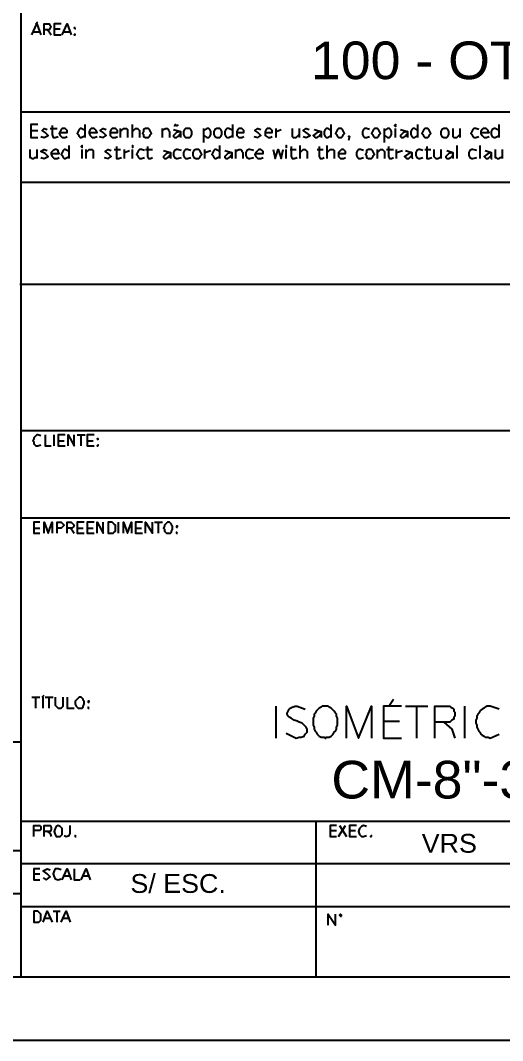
# Model space of a CAD drawing. Extents: x 1 to 419, y 0 to 296.
# Drawn here: x 305.1 to 353.1, y 0.3 to 101.8 of the extents above; entities that cross this region are included whole.
import ezdxf

# ---------------------------------------------------------------- set-up
doc = ezdxf.new("R2010")
doc.units = 0
doc.header["$MEASUREMENT"] = 0
doc.layers.add('GT_1', color=7, linetype='Continuous')
doc.styles.get("Standard").update_dxf_attribs({"font": 'arial.ttf', "height": 2})

msp = doc.modelspace()

# ---------------------------------------------------------------- linework, layer by layer
at = {"layer": 'GT_1', "flags": 128}
for points in [[(414, 148.3), (414, 6.6), (17.9, 6.6), (17.9, 290), (414, 290), (414, 148.3)], [(305.1, 290), (305.1, 6.6)], [(306.6, 101.5), (306.8, 101.7)], [(306.2, 100.4), (306.7, 101.5), (307.1, 100.4)], [(306.4, 100.7), (307, 100.7)], [(307.4, 100.4), (307.4, 101.5), (307.8, 101.5), (307.9, 101.5), (308, 101.3), (308.1, 101.2), (308, 101.1), (307.9, 100.9), (307.8, 100.9), (307.4, 100.9)], [(307.7, 100.9), (307.9, 100.7), (308.1, 100.4)], [(309.1, 101.5), (308.4, 101.5), (308.4, 100.4), (309.1, 100.4)], [(308.4, 101), (309, 101)], [(309.2, 100.4), (309.7, 101.5), (310.1, 100.4)], [(309.4, 100.7), (310, 100.7)], [(310.5, 101.1), (310.4, 101.1), (310.5, 101), (310.5, 101.1)], [(310.5, 100.5), (310.4, 100.4), (310.5, 100.4), (310.5, 100.5)], [(414, 92.7), (305.1, 92.7)], [(306.8, 91.5), (306.1, 91.5), (306.1, 90.2), (306.8, 90.2)], [(308.2, 91.4), (308.2, 90.5), (308.3, 90.2), (308.5, 90.2), (308.8, 90.3)], [(311.5, 90.2), (311.5, 91.5)], [(316.2, 90.2), (316.2, 91.5)], [(320.4, 91.3), (320.5, 91.5), (320.6, 91.4), (320.7, 91.4), (320.8, 91.5)], [(326.2, 90.2), (326.2, 91.5)], [(336, 90.2), (336, 91.5)], [(342.5, 91.4), (342.4, 91.5), (342.3, 91.4), (342.4, 91.3), (342.5, 91.4)], [(344.6, 90.2), (344.6, 91.5)], [(352.7, 90.2), (352.7, 91.5)], [(306.1, 90.9), (306.8, 90.9)], [(307.1, 90.3), (307.4, 90.2), (307.8, 90.4), (307.5, 90.7), (307.2, 90.9), (307.4, 91.1), (307.7, 91)], [(308, 91.1), (308.7, 91.1)], [(309, 90.7), (309.7, 90.7), (309.7, 90.9), (309.6, 91), (309.5, 91.1), (309.3, 91.1), (309.2, 91.1), (309.1, 91), (309, 90.8), (308.9, 90.6), (309, 90.4), (309.2, 90.2), (309.5, 90.2), (309.7, 90.3)], [(311.5, 90.9), (311.1, 91.1), (311, 91.1), (310.9, 91), (310.8, 90.8), (310.7, 90.6), (310.8, 90.5), (310.9, 90.3), (311, 90.2), (311.1, 90.2), (311.5, 90.4)], [(311.9, 90.7), (312.7, 90.7), (312.6, 90.9), (312.5, 91), (312.4, 91.1), (312.3, 91.1), (312.1, 91.1), (312, 91), (311.9, 90.8), (311.9, 90.6), (312, 90.4), (312.2, 90.2), (312.4, 90.2), (312.7, 90.3)], [(312.9, 90.3), (313.3, 90.2), (313.6, 90.4), (313.3, 90.7), (313, 90.9), (313.3, 91.1), (313.6, 91)], [(314, 90.7), (314.7, 90.7), (314.7, 90.9), (314.6, 91), (314.5, 91.1), (314.3, 91.1), (314.2, 91.1), (314.1, 91), (314, 90.8), (314, 90.6), (314, 90.4), (314.2, 90.2), (314.5, 90.2), (314.7, 90.3)], [(315, 90.2), (315, 91.1)], [(315, 90.8), (315.1, 90.9), (315.2, 91), (315.3, 91.1), (315.5, 91.1), (315.6, 91.1), (315.7, 91), (315.7, 90.9), (315.7, 90.8), (315.7, 90.2)], [(316.2, 90.8), (316.3, 90.9), (316.4, 91), (316.5, 91.1), (316.6, 91.1), (316.7, 91.1), (316.8, 91), (316.9, 90.9), (316.9, 90.8), (316.9, 90.2)], [(317.7, 90.2), (317.8, 90.2), (317.9, 90.3), (318, 90.5), (318.1, 90.6), (318, 90.8), (317.9, 91), (317.8, 91.1), (317.6, 91.1), (317.5, 91.1), (317.3, 91), (317.3, 90.8), (317.2, 90.6), (317.3, 90.5), (317.3, 90.3), (317.5, 90.2), (317.6, 90.2), (317.7, 90.2)], [(319.2, 90.2), (319.2, 91.1)], [(319.2, 90.8), (319.2, 90.9), (319.3, 91), (319.5, 91.1), (319.6, 91.1), (319.7, 91.1), (319.8, 91), (319.8, 90.9), (319.9, 90.8), (319.9, 90.2)], [(320.3, 91), (321, 90.8), (321, 90.3), (321, 90.2)], [(321, 90.8), (320.6, 90.7), (320.3, 90.4), (320.3, 90.3), (320.4, 90.2), (320.5, 90.2), (320.6, 90.2), (320.7, 90.3), (320.9, 90.4), (320.9, 90.5), (321, 90.6)], [(321.8, 90.2), (321.9, 90.2), (322, 90.3), (322.1, 90.5), (322.1, 90.6), (322.1, 90.8), (322, 91), (321.9, 91.1), (321.7, 91.1), (321.5, 91.1), (321.4, 91), (321.3, 90.8), (321.3, 90.6), (321.3, 90.5), (321.4, 90.3), (321.5, 90.2), (321.7, 90.2), (321.8, 90.2)], [(323.3, 89.7), (323.3, 91.1)], [(323.3, 90.4), (323.6, 90.2), (323.8, 90.2), (323.9, 90.3), (324, 90.5), (324, 90.6), (324, 90.8), (323.9, 91), (323.8, 91.1), (323.6, 91.1), (323.3, 90.9)], [(324.8, 90.2), (324.9, 90.2), (325, 90.3), (325.1, 90.5), (325.1, 90.6), (325.1, 90.8), (325, 91), (324.9, 91.1), (324.7, 91.1), (324.6, 91.1), (324.4, 91), (324.3, 90.8), (324.3, 90.6), (324.3, 90.5), (324.4, 90.3), (324.6, 90.2), (324.7, 90.2), (324.8, 90.2)], [(326.2, 90.9), (325.8, 91.1), (325.6, 91.1), (325.5, 91), (325.4, 90.8), (325.4, 90.6), (325.4, 90.5), (325.5, 90.3), (325.6, 90.2), (325.8, 90.2), (326.2, 90.4)], [(326.6, 90.7), (327.3, 90.7), (327.3, 90.9), (327.2, 91), (327.1, 91.1), (326.9, 91.1), (326.8, 91.1), (326.7, 91), (326.6, 90.8), (326.6, 90.6), (326.6, 90.4), (326.8, 90.2), (327.1, 90.2), (327.3, 90.3)], [(328.3, 90.3), (328.7, 90.2), (329, 90.4), (328.7, 90.7), (328.4, 90.9), (328.7, 91.1), (329, 91)], [(329.4, 90.7), (330.1, 90.7), (330.1, 90.9), (330, 91), (329.9, 91.1), (329.8, 91.1), (329.6, 91.1), (329.5, 91), (329.4, 90.8), (329.4, 90.6), (329.4, 90.4), (329.7, 90.2), (329.9, 90.2), (330.1, 90.3)], [(330.5, 90.2), (330.5, 91.1)], [(330.5, 90.8), (331, 91)], [(332.1, 91.1), (332.1, 90.5), (332.1, 90.4), (332.1, 90.3), (332.2, 90.2), (332.4, 90.2), (332.5, 90.2), (332.6, 90.3), (332.7, 90.4), (332.8, 90.5)], [(332.8, 91.1), (332.8, 90.2)], [(333.2, 90.3), (333.5, 90.2), (333.9, 90.4), (333.5, 90.7), (333.2, 90.9), (333.5, 91.1), (333.8, 91)], [(335, 90.8), (334.6, 90.7), (334.2, 90.4), (334.3, 90.4), (334.3, 90.3), (334.4, 90.2), (334.5, 90.2), (334.6, 90.2), (334.7, 90.3), (334.9, 90.4), (334.9, 90.5), (335, 90.6)], [(334.3, 91), (335, 90.8), (335, 90.3), (335, 90.2)], [(336, 90.9), (335.7, 91.1), (335.5, 91.1), (335.4, 91), (335.3, 90.8), (335.3, 90.6), (335.3, 90.5), (335.4, 90.3), (335.5, 90.2), (335.7, 90.2), (336, 90.4)], [(336.9, 90.2), (337, 90.2), (337.1, 90.3), (337.2, 90.5), (337.3, 90.6), (337.2, 90.8), (337.1, 91), (337, 91.1), (336.8, 91.1), (336.7, 91.1), (336.6, 91), (336.5, 90.8), (336.4, 90.6), (336.5, 90.5), (336.6, 90.3), (336.7, 90.2), (336.8, 90.2), (336.9, 90.2)], [(339.8, 91), (339.5, 91.1), (339.3, 91.1), (339.2, 91), (339.1, 90.8), (339.1, 90.6), (339.1, 90.5), (339.2, 90.3), (339.3, 90.2), (339.5, 90.2), (339.8, 90.3)], [(340.5, 90.2), (340.6, 90.2), (340.7, 90.3), (340.8, 90.5), (340.9, 90.6), (340.8, 90.8), (340.7, 91), (340.6, 91.1), (340.4, 91.1), (340.3, 91.1), (340.2, 91), (340.1, 90.8), (340, 90.6), (340.1, 90.5), (340.2, 90.3), (340.3, 90.2), (340.4, 90.2), (340.5, 90.2)], [(341.3, 89.7), (341.3, 91.1)], [(341.3, 90.4), (341.6, 90.2), (341.8, 90.2), (341.9, 90.3), (342, 90.5), (342, 90.6), (342, 90.8), (341.9, 91), (341.8, 91.1), (341.6, 91.1), (341.3, 90.9)], [(342.4, 90.2), (342.4, 91.1)], [(342.9, 91), (343.6, 90.8), (343.6, 90.3), (343.6, 90.2)], [(343.6, 90.8), (343.2, 90.7), (342.9, 90.4), (342.9, 90.3), (343, 90.2), (343.1, 90.2), (343.2, 90.2), (343.3, 90.3), (343.5, 90.4), (343.5, 90.5), (343.6, 90.6)], [(344.6, 90.9), (344.3, 91.1), (344.1, 91.1), (344, 91), (343.9, 90.8), (343.9, 90.6), (343.9, 90.5), (344, 90.3), (344.1, 90.2), (344.3, 90.2), (344.6, 90.4)], [(345.6, 90.2), (345.7, 90.3), (345.8, 90.5), (345.9, 90.6), (345.8, 90.8), (345.7, 91), (345.6, 91.1), (345.5, 91.1), (345.3, 91.1), (345.2, 91), (345.1, 90.8), (345, 90.6), (345.1, 90.5), (345.2, 90.3), (345.3, 90.2), (345.5, 90.2), (345.6, 90.2)], [(347.4, 90.2), (347.5, 90.2), (347.6, 90.3), (347.7, 90.5), (347.7, 90.6), (347.7, 90.8), (347.6, 91), (347.5, 91.1), (347.3, 91.1), (347.2, 91.1), (347, 91), (346.9, 90.8), (346.9, 90.6), (346.9, 90.5), (347, 90.3), (347.2, 90.2), (347.3, 90.2), (347.4, 90.2)], [(348.1, 91.1), (348.1, 90.5), (348.1, 90.4), (348.1, 90.3), (348.2, 90.2), (348.3, 90.2), (348.5, 90.2), (348.6, 90.3), (348.7, 90.4), (348.8, 90.5)], [(348.8, 91.1), (348.8, 90.2)], [(350.7, 91), (350.4, 91.1), (350.2, 91.1), (350.1, 91), (350, 90.8), (349.9, 90.6), (350, 90.5), (350.1, 90.3), (350.2, 90.2), (350.4, 90.2), (350.7, 90.3)], [(350.9, 90.7), (351.7, 90.7), (351.6, 90.7), (351.6, 90.9), (351.5, 91), (351.4, 91.1), (351.3, 91.1), (351.1, 91.1), (351, 91), (350.9, 90.8), (350.9, 90.6), (351, 90.4), (351.2, 90.2), (351.4, 90.2), (351.7, 90.3)], [(352.7, 90.9), (352.3, 91.1), (352.2, 91.1), (352, 91), (351.9, 90.8), (351.9, 90.6), (351.9, 90.5), (352, 90.3), (352.2, 90.2), (352.3, 90.2), (352.7, 90.4)], [(309.9, 88.1), (309.9, 89.4)], [(311.2, 89.3), (311.2, 89.4), (311.1, 89.3), (311.2, 89.2), (311.2, 89.3)], [(316.3, 89.3), (316.2, 89.4), (316.2, 89.3), (316.2, 89.2), (316.3, 89.3)], [(324.9, 88.1), (324.9, 89.4)], [(331.6, 89.3), (331.5, 89.4), (331.5, 89.3), (331.5, 89.2), (331.6, 89.3)], [(332.9, 88.1), (332.9, 89.4)], [(335.6, 88.1), (335.6, 89.4)], [(337.8, 90.3), (337.7, 90.3), (337.8, 90.2), (337.8, 90.3), (337.7, 89.9)], [(348.5, 89.4), (348.5, 88.1)], [(350.8, 89.4), (350.8, 88.1)], [(306, 89), (306, 88.3), (306, 88.2), (306.1, 88.2), (306.2, 88.1), (306.3, 88.1), (306.4, 88.1), (306.5, 88.2), (306.6, 88.2), (306.7, 88.3)], [(306.7, 89), (306.7, 88.1)], [(307.1, 88.2), (307.4, 88.1), (307.8, 88.3), (307.5, 88.6), (307.1, 88.8), (307.4, 89), (307.7, 88.9)], [(308.1, 88.6), (308.9, 88.6), (308.8, 88.8), (308.8, 88.9), (308.6, 89), (308.5, 89), (308.3, 88.9), (308.2, 88.8), (308.1, 88.7), (308.1, 88.5), (308.2, 88.3), (308.4, 88.1), (308.7, 88.1), (308.9, 88.2)], [(309.9, 88.8), (309.5, 89), (309.4, 89), (309.3, 88.9), (309.2, 88.7), (309.1, 88.5), (309.2, 88.4), (309.3, 88.2), (309.4, 88.1), (309.5, 88.1), (309.9, 88.3)], [(311.2, 88.1), (311.2, 89)], [(311.6, 88.1), (311.6, 89)], [(311.6, 88.7), (311.7, 88.8), (311.8, 88.9), (311.9, 89), (312.1, 89), (312.2, 89), (312.3, 88.9), (312.3, 88.8), (312.3, 88.7), (312.3, 88.1)], [(313.4, 88.2), (313.8, 88.1), (314.1, 88.3), (313.8, 88.6), (313.5, 88.8), (313.8, 89), (314.1, 88.9)], [(314.4, 89), (315, 89)], [(314.6, 89.3), (314.6, 88.3), (314.6, 88.1), (314.8, 88.1), (315.1, 88.2)], [(315.4, 88.1), (315.4, 89)], [(315.4, 88.7), (315.9, 88.9)], [(316.2, 88.1), (316.2, 89)], [(317.4, 88.9), (317.1, 89), (316.9, 89), (316.8, 88.9), (316.7, 88.7), (316.6, 88.5), (316.7, 88.4), (316.8, 88.2), (316.9, 88.1), (317.1, 88.1), (317.4, 88.2)], [(317.5, 89), (318.2, 89)], [(317.7, 89.3), (317.7, 88.3), (317.8, 88.1), (318, 88.1), (318.2, 88.2)], [(319.3, 88.9), (320, 88.7), (320, 88.2), (320, 88.1)], [(320, 88.7), (319.6, 88.6), (319.3, 88.3), (319.3, 88.2), (319.4, 88.1), (319.5, 88.1), (319.6, 88.1), (319.7, 88.2), (319.9, 88.3), (319.9, 88.4), (320, 88.5)], [(321.1, 88.9), (320.7, 89), (320.6, 89), (320.4, 88.9), (320.3, 88.7), (320.3, 88.5), (320.3, 88.4), (320.4, 88.2), (320.6, 88.1), (320.7, 88.1), (321.1, 88.2)], [(322, 88.9), (321.7, 89), (321.5, 89), (321.4, 88.9), (321.3, 88.7), (321.3, 88.5), (321.3, 88.4), (321.4, 88.2), (321.5, 88.1), (321.7, 88.1), (322, 88.2)], [(322.7, 88.1), (322.8, 88.1), (322.9, 88.2), (323, 88.4), (323.1, 88.5), (323, 88.7), (322.9, 88.9), (322.8, 89), (322.6, 89), (322.5, 89), (322.3, 88.9), (322.2, 88.7), (322.2, 88.5), (322.2, 88.4), (322.3, 88.2), (322.5, 88.1), (322.6, 88.1), (322.7, 88.1)], [(323.4, 88.1), (323.4, 89)], [(323.4, 88.7), (324, 88.9)], [(324.9, 88.8), (324.5, 89), (324.4, 89), (324.3, 88.9), (324.2, 88.7), (324.1, 88.5), (324.2, 88.4), (324.3, 88.2), (324.4, 88.1), (324.5, 88.1), (324.9, 88.3)], [(325.4, 88.9), (326.1, 88.7), (326.1, 88.2), (326.1, 88.1)], [(326.1, 88.7), (325.7, 88.6), (325.4, 88.3), (325.4, 88.2), (325.5, 88.1), (325.6, 88.1), (325.7, 88.1), (325.8, 88.2), (326, 88.3), (326, 88.4), (326.1, 88.5)], [(326.5, 88.1), (326.5, 89)], [(326.5, 88.7), (326.5, 88.8), (326.6, 88.9), (326.8, 89), (326.9, 89), (327, 89), (327.1, 88.9), (327.1, 88.8), (327.2, 88.7), (327.2, 88.1)], [(328.3, 88.9), (327.9, 89), (327.8, 89), (327.6, 88.9), (327.5, 88.7), (327.5, 88.5), (327.5, 88.4), (327.6, 88.2), (327.8, 88.1), (327.9, 88.1), (328.3, 88.2)], [(328.5, 88.6), (329.2, 88.6), (329.2, 88.8), (329.1, 88.9), (329, 89), (328.8, 89), (328.7, 88.9), (328.6, 88.8), (328.5, 88.7), (328.4, 88.5), (328.5, 88.3), (328.7, 88.1), (329, 88.1), (329.2, 88.2)], [(330.2, 89), (330.4, 88.1), (330.7, 89), (331, 88.1), (331.2, 89)], [(331.5, 88.1), (331.5, 89)], [(331.9, 89), (332.5, 89)], [(332, 89.3), (332, 88.3), (332.1, 88.1), (332.3, 88.1), (332.6, 88.2)], [(332.9, 88.7), (333, 88.8), (333.1, 88.9), (333.2, 89), (333.3, 89), (333.4, 89), (333.5, 88.9), (333.6, 88.8), (333.6, 88.7), (333.6, 88.1)], [(334.6, 89), (335.2, 89)], [(334.8, 89.3), (334.8, 88.3), (334.9, 88.1), (335.1, 88.1), (335.3, 88.2)], [(335.6, 88.7), (335.7, 88.8), (335.8, 88.9), (335.9, 89), (336.1, 89), (336.2, 89), (336.3, 88.9), (336.3, 88.8), (336.3, 88.7), (336.3, 88.1)], [(336.7, 88.6), (337.4, 88.6), (337.4, 88.8), (337.3, 88.9), (337.2, 89), (337, 89), (336.9, 88.9), (336.8, 88.8), (336.7, 88.7), (336.7, 88.5), (336.7, 88.3), (336.9, 88.1), (337.2, 88.1), (337.4, 88.2)], [(339.2, 88.9), (338.9, 89), (338.7, 89), (338.6, 88.9), (338.5, 88.7), (338.5, 88.5), (338.5, 88.4), (338.6, 88.2), (338.7, 88.1), (338.9, 88.1), (339.2, 88.2)], [(339.9, 88.1), (340, 88.1), (340.1, 88.2), (340.2, 88.4), (340.3, 88.5), (340.2, 88.7), (340.1, 88.9), (340, 89), (339.8, 89), (339.7, 89), (339.5, 88.9), (339.5, 88.7), (339.4, 88.5), (339.5, 88.4), (339.5, 88.2), (339.7, 88.1), (339.8, 88.1), (339.9, 88.1)], [(340.6, 88.1), (340.6, 89)], [(340.6, 88.7), (340.7, 88.8), (340.8, 88.9), (340.9, 89), (341, 89), (341.1, 89), (341.2, 88.9), (341.3, 88.8), (341.3, 88.7), (341.3, 88.1)], [(341.5, 89), (342.2, 89)], [(341.7, 89.3), (341.7, 88.3), (341.8, 88.1), (342, 88.1), (342.2, 88.2)], [(342.5, 88.1), (342.5, 89)], [(342.5, 88.7), (343.1, 88.9)], [(344, 88.7), (343.7, 88.6), (343.3, 88.3), (343.4, 88.3), (343.4, 88.2), (343.5, 88.1), (343.6, 88.1), (343.7, 88.1), (343.8, 88.2), (343.9, 88.3), (344, 88.4), (344, 88.5)], [(343.4, 88.9), (344, 88.7), (344, 88.2), (344.1, 88.1)], [(345.1, 88.9), (344.8, 89), (344.7, 89), (344.5, 88.9), (344.4, 88.7), (344.4, 88.5), (344.4, 88.4), (344.5, 88.2), (344.7, 88.1), (344.8, 88.1), (345.1, 88.2)], [(345.3, 89), (345.9, 89)], [(345.5, 89.3), (345.5, 88.3), (345.5, 88.1), (345.7, 88.1), (346, 88.2)], [(346.2, 89), (346.2, 88.3), (346.3, 88.2), (346.4, 88.1), (346.5, 88.1), (346.6, 88.1), (346.8, 88.2), (346.9, 88.2), (346.9, 88.3)], [(346.9, 89), (346.9, 88.1)], [(348.1, 88.7), (347.7, 88.6), (347.4, 88.3), (347.4, 88.2), (347.5, 88.1), (347.6, 88.1), (347.7, 88.1), (347.9, 88.2), (348, 88.3), (348.1, 88.4), (348.1, 88.5)], [(347.5, 88.9), (348.1, 88.7), (348.1, 88.2), (348.1, 88.1)], [(350.5, 88.9), (350.1, 89), (350, 89), (349.8, 88.9), (349.7, 88.7), (349.7, 88.5), (349.7, 88.4), (349.8, 88.2), (350, 88.1), (350.1, 88.1), (350.5, 88.2)], [(351.9, 88.7), (351.6, 88.6), (351.2, 88.3), (351.3, 88.2), (351.4, 88.1), (351.5, 88.1), (351.6, 88.1), (351.7, 88.2), (351.8, 88.3), (351.9, 88.4), (351.9, 88.5)], [(351.3, 88.9), (351.9, 88.7), (351.9, 88.2), (351.9, 88.1), (352, 88.1)], [(352.3, 89), (352.3, 88.3), (352.3, 88.2), (352.4, 88.2), (352.5, 88.1), (352.6, 88.1), (352.7, 88.1), (352.8, 88.2), (352.9, 88.2), (353, 88.3)], [(353, 89), (353, 88.1)], [(414, 85.7), (305.1, 85.7)], [(305, 75.6), (372.6, 75.6)], [(414, 61), (305.1, 61)], [(307.1, 60.5), (306.8, 60.6), (306.7, 60.6), (306.6, 60.5), (306.5, 60.4), (306.4, 60.3), (306.4, 60.2), (306.3, 60), (306.4, 59.9), (306.4, 59.7), (306.5, 59.6), (306.6, 59.5), (306.7, 59.5), (306.8, 59.5), (307.1, 59.6)], [(307.5, 60.6), (307.5, 59.5), (308.1, 59.5)], [(308.4, 59.5), (308.4, 60.6)], [(309.5, 60.6), (308.8, 60.6), (308.8, 59.5), (309.5, 59.5)], [(308.8, 60), (309.4, 60)], [(309.8, 59.5), (309.8, 60.6), (310.4, 59.5), (310.4, 60.6)], [(310.7, 60.6), (311.5, 60.6)], [(311.1, 59.5), (311.1, 60.6)], [(312.4, 60.6), (311.7, 60.6), (311.7, 59.5), (312.4, 59.5)], [(311.7, 60), (312.3, 60)], [(312.8, 60.1), (312.8, 60.2), (312.7, 60.2), (312.8, 60.1)], [(312.8, 59.5), (312.8, 59.6), (312.7, 59.5), (312.8, 59.5)], [(414, 52.3), (305.1, 52.3)], [(307, 51.9), (306.4, 51.9), (306.4, 50.8), (307, 50.8)], [(307.4, 50.8), (307.4, 51.9), (307.8, 50.8), (308.2, 51.9), (308.2, 50.8)], [(308.7, 50.8), (308.7, 51.9), (309.1, 51.9), (309.2, 51.8), (309.3, 51.7), (309.4, 51.6), (309.3, 51.5), (309.2, 51.4), (309.1, 51.3), (308.7, 51.3)], [(309.7, 50.8), (309.7, 51.9), (310.1, 51.9), (310.2, 51.8), (310.3, 51.7), (310.4, 51.6), (310.3, 51.4), (310.2, 51.3), (310.1, 51.3), (309.7, 51.3)], [(311.4, 51.9), (310.7, 51.9), (310.7, 50.8), (311.4, 50.8)], [(312.4, 51.9), (311.7, 51.9), (311.7, 50.8), (312.4, 50.8)], [(312.7, 50.8), (312.7, 51.9), (313.3, 50.8), (313.3, 51.9)], [(314.2, 50.8), (314.3, 50.8), (314.4, 50.9), (314.5, 51), (314.5, 51.2), (314.5, 51.3), (314.5, 51.5), (314.5, 51.6), (314.4, 51.7), (314.3, 51.8), (314.2, 51.9), (314.1, 51.9), (313.8, 51.9), (313.8, 50.8), (314.1, 50.8), (314.2, 50.8)], [(314.8, 50.8), (314.8, 51.9)], [(315.3, 50.8), (315.3, 51.9), (315.7, 50.8), (316.1, 51.9), (316.1, 50.8)], [(317.2, 51.9), (316.5, 51.9), (316.5, 50.8), (317.2, 50.8)], [(317.5, 50.8), (317.5, 51.9), (318.2, 50.8), (318.2, 51.9)], [(318.4, 51.9), (319.2, 51.9)], [(318.8, 50.8), (318.8, 51.9)], [(319.9, 50.8), (320, 50.8), (320.1, 50.9), (320.1, 51), (320.2, 51.2), (320.2, 51.3), (320.2, 51.5), (320.1, 51.6), (320.1, 51.7), (320, 51.8), (319.9, 51.9), (319.8, 51.9), (319.7, 51.9), (319.6, 51.8), (319.5, 51.7), (319.4, 51.6), (319.4, 51.5), (319.3, 51.3), (319.4, 51.2), (319.4, 51), (319.5, 50.9), (319.6, 50.8), (319.7, 50.8), (319.8, 50.8), (319.9, 50.8)], [(306.4, 51.3), (307, 51.3)], [(310, 51.3), (310.2, 51.1), (310.4, 50.8)], [(310.7, 51.3), (311.3, 51.3)], [(311.7, 51.3), (312.3, 51.3)], [(316.5, 51.3), (317.1, 51.3)], [(320.7, 51.4), (320.7, 51.5), (320.6, 51.5), (320.6, 51.4), (320.7, 51.4)], [(320.7, 50.8), (320.6, 50.9), (320.6, 50.8), (320.7, 50.8)], [(307.2, 34.5), (307.4, 34.7)], [(306.2, 34.5), (307, 34.5)], [(306.6, 33.4), (306.6, 34.5)], [(307.3, 33.4), (307.3, 34.5)], [(307.5, 34.5), (308.3, 34.5)], [(307.9, 33.4), (307.9, 34.5)], [(308.5, 34.5), (308.5, 33.7), (308.6, 33.6), (308.7, 33.5), (308.8, 33.4), (308.9, 33.4), (309.1, 33.4), (309.2, 33.5), (309.3, 33.6), (309.3, 33.7), (309.3, 34.5)], [(309.7, 34.5), (309.7, 33.4), (310.4, 33.4)], [(311.1, 33.4), (311.2, 33.4), (311.3, 33.5), (311.3, 33.6), (311.4, 33.8), (311.4, 33.9), (311.4, 34.1), (311.3, 34.2), (311.3, 34.3), (311.2, 34.4), (311.1, 34.5), (311, 34.5), (310.9, 34.5), (310.8, 34.4), (310.7, 34.3), (310.6, 34.2), (310.5, 34.1), (310.5, 33.9), (310.5, 33.8), (310.6, 33.6), (310.7, 33.5), (310.8, 33.4), (310.9, 33.4), (311, 33.4), (311.1, 33.4)], [(311.9, 34), (311.9, 34.1), (311.8, 34.1), (311.8, 34), (311.9, 34)], [(330.5, 30.4), (330.5, 33.6)], [(331.5, 30.9), (332.5, 30.4), (332.8, 30.5), (333, 30.5), (333.3, 30.6), (333.4, 30.8), (333.6, 31), (333.6, 31.1), (333.6, 31.3), (333.5, 31.5), (333.4, 31.6), (333.2, 31.8), (333.1, 31.9), (332.8, 32), (332.6, 32.1), (332.3, 32.2), (332, 32.4), (331.8, 32.5), (331.7, 32.6), (331.6, 32.8), (331.6, 32.9), (331.7, 33.1), (331.8, 33.3), (331.9, 33.4), (332.1, 33.5), (332.4, 33.6), (332.6, 33.6), (333.4, 33.3)], [(335.5, 30.4), (335.5, 30.5), (335.7, 30.5), (335.8, 30.5), (336, 30.6), (336.1, 30.7), (336.2, 30.8), (336.3, 31), (336.4, 31.1), (336.5, 31.3), (336.5, 31.5), (336.6, 31.7), (336.6, 31.9), (336.6, 32), (336.6, 32.2), (336.6, 32.4), (336.5, 32.6), (336.5, 32.8), (336.4, 32.9), (336.3, 33.1), (336.2, 33.2), (336.1, 33.3), (336, 33.4), (335.8, 33.5), (335.7, 33.6), (335.5, 33.6), (335.4, 33.6), (335.3, 33.6), (335.1, 33.6), (335, 33.5), (334.8, 33.4), (334.7, 33.3), (334.6, 33.2), (334.5, 33.1), (334.4, 32.9), (334.3, 32.8), (334.3, 32.6), (334.2, 32.4), (334.2, 32.2), (334.2, 32), (334.2, 31.9), (334.2, 31.7), (334.3, 31.5), (334.3, 31.3), (334.4, 31.1), (334.5, 31), (334.6, 30.8), (334.7, 30.7), (334.8, 30.6), (335, 30.5), (335.1, 30.5), (335.3, 30.5), (335.4, 30.4), (335.5, 30.4)], [(337.5, 30.4), (337.5, 33.6), (338.7, 30.4), (340, 33.6), (340, 30.4)], [(343, 33.6), (341.2, 33.6), (341.2, 30.4), (343, 30.4)], [(341.8, 33.7), (342.2, 34.3)], [(343.4, 33.6), (345.6, 33.6)], [(344.5, 30.4), (344.5, 33.6)], [(346.3, 30.4), (346.3, 33.6), (347.4, 33.6), (347.6, 33.6), (347.8, 33.6), (347.9, 33.5), (348.1, 33.4), (348.2, 33.3), (348.2, 33.1), (348.3, 33), (348.3, 32.8), (348.3, 32.6), (348.2, 32.5), (348.2, 32.3), (348, 32.2), (347.9, 32.1), (347.8, 32), (347.6, 32), (347.4, 32), (346.3, 32)], [(349.3, 30.4), (349.3, 33.6)], [(352.7, 33.3), (351.8, 33.6), (351.6, 33.6), (351.5, 33.6), (351.3, 33.5), (351.2, 33.4), (351, 33.3), (350.9, 33.2), (350.8, 33.1), (350.7, 32.9), (350.6, 32.8), (350.5, 32.6), (350.5, 32.4), (350.4, 32.2), (350.4, 32), (350.4, 31.9), (350.5, 31.7), (350.5, 31.5), (350.6, 31.3), (350.7, 31.1), (350.8, 31), (350.9, 30.8), (351, 30.7), (351.2, 30.6), (351.3, 30.5), (351.5, 30.5), (351.6, 30.5), (351.8, 30.4), (352.7, 30.8)], [(311.9, 33.4), (311.8, 33.5), (311.8, 33.4), (311.9, 33.4)], [(341.2, 32.1), (342.8, 32.1)], [(347.2, 32), (348, 31.3), (348.3, 30.4)], [(305.1, 30), (141, 30)], [(414, 22.1), (305.1, 22.1)], [(306.4, 20.6), (306.4, 21.7), (306.8, 21.7), (307, 21.7), (307.1, 21.6), (307.1, 21.4), (307.1, 21.3), (307, 21.2), (306.8, 21.2), (306.4, 21.2)], [(307.4, 20.6), (307.4, 21.7), (307.8, 21.7), (308, 21.7), (308.1, 21.5), (308.1, 21.4), (308.1, 21.3), (308, 21.1), (307.8, 21.1), (307.4, 21.1)], [(308.9, 20.6), (309, 20.6), (309.2, 20.8), (309.2, 21.1), (309.2, 21.4), (309, 21.6), (308.8, 21.7), (308.6, 21.6), (308.5, 21.4), (308.4, 21.1), (308.5, 20.8), (308.6, 20.6), (308.8, 20.6), (308.9, 20.6)], [(309.4, 20.7), (309.6, 20.6), (309.9, 20.7), (310, 20.9), (310, 21.7)], [(334.5, 6.6), (334.5, 22.1)], [(336.5, 21.7), (335.9, 21.7), (335.9, 20.6), (336.5, 20.6)], [(336.7, 20.6), (337.4, 21.7)], [(336.8, 21.7), (337.5, 20.6)], [(338.5, 21.7), (337.8, 21.7), (337.8, 20.6), (338.5, 20.6)], [(339.5, 21.6), (339.2, 21.7), (339, 21.6), (338.8, 21.4), (338.7, 21.1), (338.8, 20.8), (339, 20.6), (339.2, 20.6), (339.5, 20.7)], [(307.7, 21.1), (308, 20.9), (308.1, 20.6)], [(310.6, 20.6), (310.5, 20.7), (310.5, 20.6), (310.6, 20.6)], [(335.9, 21.2), (336.5, 21.2)], [(337.8, 21.2), (338.4, 21.2)], [(340, 20.6), (340, 20.7), (339.9, 20.6), (340, 20.6)], [(305.1, 19.2), (141, 19.2)], [(414, 17.9), (305.1, 17.9)], [(307, 17.4), (306.4, 17.4), (306.4, 16.3), (307, 16.3)], [(307.3, 16.5), (307.6, 16.3), (308, 16.6), (307.7, 16.9), (307.3, 17.2), (307.7, 17.4), (308, 17.3)], [(309.1, 17.3), (308.8, 17.4), (308.5, 17.4), (308.4, 17.2), (308.3, 16.9), (308.4, 16.6), (308.5, 16.4), (308.8, 16.3), (309.1, 16.4)], [(309.2, 16.3), (309.7, 17.4), (310.1, 16.3)], [(310.4, 17.4), (310.4, 16.3), (311, 16.3)], [(311.1, 16.3), (311.6, 17.4), (312, 16.3)], [(306.4, 16.9), (307, 16.9)], [(309.4, 16.7), (310, 16.7)], [(311.3, 16.7), (311.8, 16.7)], [(305.1, 14.9), (245.3, 14.9)], [(414, 13.6), (305.1, 13.6)], [(306.9, 12.1), (307.1, 12.3), (307.1, 12.6), (307.1, 12.9), (306.9, 13.1), (306.8, 13.2), (306.4, 13.2), (306.4, 12.1), (306.8, 12.1), (306.9, 12.1)], [(307.3, 12.1), (307.7, 13.2), (308.2, 12.1)], [(307.5, 12.5), (308, 12.5)], [(308.3, 13.2), (309, 13.2)], [(308.7, 12.1), (308.7, 13.2)], [(309.1, 12.1), (309.6, 13.2), (310, 12.1)], [(309.3, 12.5), (309.9, 12.5)], [(335.7, 11.8), (335.7, 12.9), (336.4, 11.8), (336.4, 12.9)], [(337, 12.7), (337, 12.8), (336.9, 12.9), (336.8, 12.8), (336.9, 12.7), (337, 12.7)], [(419, 0.3), (0.7, 0.3)]]:
    msp.add_lwpolyline(points, dxfattribs=at)

# ---------------------------------------------------------------- texts
at = {"layer": 'GT_1', "width": 1.02}
for s, height, p in [('  100 - OTIMIZAÇÃO', 3.75, (331, 96)), ('CM-8"-30127-SS1-PP', 3.75, (336, 24.4)), ('VRS', 1.875, (345, 19)), ('S/ ESC.', 1.875, (316, 15))]:
    msp.add_text(s, height=height, dxfattribs=at).set_placement(p)

doc.saveas('drawing.dxf')
